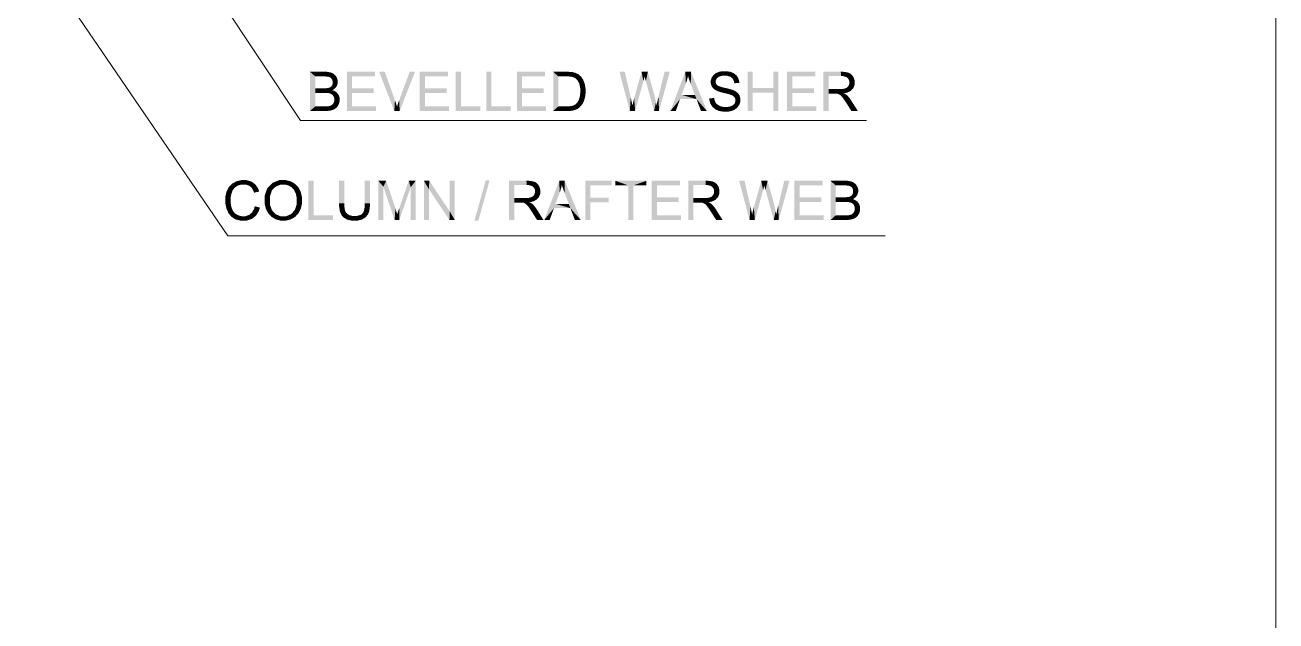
# Model space of a CAD drawing. Header units: millimetres. Extents: x 2 to 579, y 1 to 405.
# Drawn here: x 216.78 to 244.4, y 113.04 to 126.19 of the extents above; entities that cross this region are included whole.
import ezdxf

# ---------------------------------------------------------------- set-up
doc = ezdxf.new("R2010")
doc.units = ezdxf.units.MM
doc.linetypes.add('XKITLINE00', pattern=[0])
doc.layers.add('LinkedObject', color=7, linetype='Continuous', lineweight=0)

# ---------------------------------------------------------------- blocks, each defined once
blk = doc.blocks.new('*A4')
at = {"layer": 'LinkedObject'}
for points in [[(223.074, 125.155), (223.188, 124.69), (223.074, 124.291)], [(223.188, 124.792), (223.188, 124.69), (223.074, 125.155)], [(223.074, 125.155), (223.188, 125.053), (223.188, 124.792)], [(223.361, 125.053), (223.074, 125.155), (223.399, 125.155)], [(223.188, 125.053), (223.074, 125.155), (223.361, 125.053)], [(223.361, 125.053), (223.399, 125.155), (223.408, 125.053)], [(223.399, 125.155), (223.474, 125.047), (223.408, 125.053)], [(223.448, 125.155), (223.474, 125.047), (223.399, 125.155)], [(223.528, 125.142), (223.474, 125.047), (223.448, 125.155)], [(223.474, 125.047), (223.528, 125.142), (223.493, 125.041)], [(223.493, 125.041), (223.528, 125.142), (223.512, 125.035)], [(223.512, 125.035), (223.528, 125.142), (223.557, 125.129)], [(223.557, 125.129), (223.542, 125.012), (223.512, 125.035)], [(223.587, 125.115), (223.542, 125.012), (223.557, 125.129)], [(223.634, 125.075), (223.542, 125.012), (223.587, 125.115)], [(224, 124.788), (223.886, 124.291), (223.886, 125.155)], [(224, 124.788), (223.886, 125.155), (224, 125.053)], [(224.51, 125.053), (223.886, 125.155), (224.51, 125.155)], [(224, 125.053), (223.886, 125.155), (224.51, 125.053)], [(224.724, 125.155), (224.934, 124.291), (224.6, 125.155)], [(224.948, 124.527), (224.934, 124.291), (224.724, 125.155)], [(225.39, 125.155), (225.04, 124.527), (225.273, 125.155)], [(225.053, 124.291), (225.04, 124.527), (225.39, 125.155)], [(225.608, 124.788), (225.494, 124.291), (225.494, 125.155)], [(225.608, 124.788), (225.494, 125.155), (225.608, 125.053)], [(226.119, 125.053), (225.494, 125.155), (226.119, 125.155)], [(225.608, 125.053), (225.494, 125.155), (226.119, 125.053)], [(226.406, 125.155), (226.292, 124.291), (226.292, 125.155)], [(226.406, 124.393), (226.292, 124.291), (226.406, 125.155)], [(227.076, 125.155), (226.962, 124.291), (226.962, 125.155)], [(227.076, 124.393), (226.962, 124.291), (227.076, 125.155)], [(227.754, 124.788), (227.64, 124.291), (227.64, 125.155)], [(227.754, 124.788), (227.64, 125.155), (227.754, 125.053)], [(228.264, 125.053), (227.64, 125.155), (228.264, 125.155)], [(227.754, 125.053), (227.64, 125.155), (228.264, 125.053)], [(228.442, 125.155), (228.556, 125.053), (228.442, 124.291)], [(228.738, 125.053), (228.442, 125.155), (228.74, 125.155)], [(228.556, 125.053), (228.442, 125.155), (228.738, 125.053)], [(228.74, 125.155), (228.789, 125.053), (228.738, 125.053)], [(228.79, 125.155), (228.789, 125.053), (228.74, 125.155)], [(228.79, 125.155), (228.863, 125.044), (228.789, 125.053)], [(228.867, 125.149), (228.863, 125.044), (228.79, 125.155)], [(228.893, 125.142), (228.863, 125.044), (228.867, 125.149)], [(228.893, 125.142), (228.886, 125.035), (228.863, 125.044)], [(228.886, 125.035), (228.893, 125.142), (228.918, 125.023)], [(228.994, 125.103), (228.893, 125.142), (228.93, 125.134)], [(229.02, 125.08), (228.893, 125.142), (228.994, 125.103)], [(228.972, 124.974), (228.893, 125.142), (229.02, 125.08)], [(228.918, 125.023), (228.893, 125.142), (228.972, 124.974)], [(230.023, 125.155), (230.133, 124.291), (229.905, 125.155)], [(230.154, 124.588), (230.133, 124.291), (230.023, 125.155)], [(230.393, 125.155), (230.433, 124.949), (230.229, 124.571)], [(230.433, 124.949), (230.393, 125.155), (230.439, 124.97)], [(230.439, 124.97), (230.393, 125.155), (230.452, 125.021)], [(230.452, 125.021), (230.393, 125.155), (230.459, 125.05)], [(230.531, 125.155), (230.459, 125.05), (230.393, 125.155)], [(230.459, 125.05), (230.531, 125.155), (230.462, 125.041)], [(230.462, 125.041), (230.531, 125.155), (230.475, 124.99)], [(230.475, 124.99), (230.531, 125.155), (230.487, 124.949)], [(230.487, 124.949), (230.531, 125.155), (230.654, 124.717)], [(231.015, 125.155), (230.765, 124.599), (230.9, 125.155)], [(230.779, 124.291), (230.765, 124.599), (231.015, 125.155)], [(231.359, 125.155), (231.371, 124.899), (231.028, 124.291)], [(231.371, 124.899), (231.359, 125.155), (231.386, 124.94)], [(231.386, 124.94), (231.359, 125.155), (231.409, 125.022)], [(231.409, 125.022), (231.359, 125.155), (231.418, 125.064)], [(231.483, 125.155), (231.418, 125.064), (231.359, 125.155)], [(231.418, 125.064), (231.483, 125.155), (231.428, 125.029)], [(231.428, 125.029), (231.483, 125.155), (231.458, 124.939)], [(231.458, 124.939), (231.483, 125.155), (231.479, 124.884)], [(231.479, 124.884), (231.483, 125.155), (231.569, 124.646)], [(231.569, 124.646), (231.483, 125.155), (231.605, 124.553)], [(231.605, 124.553), (231.483, 125.155), (231.835, 124.291)], [(232.031, 125.125), (232.078, 125.03), (231.976, 125.082)], [(232.102, 125.049), (232.031, 125.125), (232.066, 125.14)], [(232.078, 125.03), (232.031, 125.125), (232.102, 125.049)], [(232.102, 125.155), (232.177, 125.068), (232.066, 125.14)], [(232.066, 125.14), (232.177, 125.068), (232.102, 125.049)], [(232.181, 125.169), (232.177, 125.068), (232.102, 125.155)], [(232.225, 125.169), (232.177, 125.068), (232.181, 125.169)], [(232.177, 125.068), (232.225, 125.169), (232.229, 125.068)], [(232.225, 125.169), (232.279, 125.068), (232.229, 125.068)], [(232.357, 125.154), (232.225, 125.169), (232.273, 125.169)], [(232.394, 125.138), (232.225, 125.169), (232.357, 125.154)], [(232.354, 125.047), (232.225, 125.169), (232.394, 125.138)], [(232.279, 125.068), (232.225, 125.169), (232.354, 125.047)], [(232.394, 125.138), (232.379, 125.026), (232.354, 125.047)], [(232.43, 125.123), (232.379, 125.026), (232.394, 125.138)], [(232.379, 125.026), (232.43, 125.123), (232.405, 125.005)], [(232.405, 125.005), (232.43, 125.123), (232.507, 125.047)], [(232.507, 125.047), (232.43, 125.123), (232.487, 125.077)], [(232.849, 124.8), (232.735, 124.291), (232.735, 125.155)], [(232.849, 124.8), (232.735, 125.155), (232.849, 125.155)], [(233.412, 125.155), (233.298, 124.8), (233.298, 125.155)], [(233.298, 124.698), (233.298, 124.8), (233.412, 125.155)], [(233.298, 124.698), (233.412, 125.155), (233.412, 124.291)], [(233.718, 124.788), (233.604, 124.291), (233.604, 125.155)], [(233.718, 124.788), (233.604, 125.155), (233.718, 125.053)], [(234.229, 125.053), (233.604, 125.155), (234.229, 125.155)], [(233.718, 125.053), (233.604, 125.155), (234.229, 125.053)], [(234.522, 124.774), (234.408, 124.291), (234.408, 125.155)], [(234.408, 125.155), (234.522, 125.06), (234.522, 124.774)], [(234.795, 125.06), (234.408, 125.155), (234.791, 125.155)], [(234.522, 125.06), (234.408, 125.155), (234.795, 125.06)], [(234.791, 125.155), (234.843, 125.06), (234.795, 125.06)], [(234.936, 125.143), (234.791, 125.155), (234.848, 125.155)], [(234.966, 125.131), (234.791, 125.155), (234.936, 125.143)], [(234.914, 125.04), (234.791, 125.155), (234.966, 125.131)], [(234.843, 125.06), (234.791, 125.155), (234.914, 125.04)], [(234.966, 125.131), (234.936, 125.02), (234.914, 125.04)], [(234.996, 125.12), (234.936, 125.02), (234.966, 125.131)], [(234.936, 125.02), (234.996, 125.12), (234.958, 125)], [(234.958, 125), (234.996, 125.12), (235.062, 125.049)], [(235.062, 125.049), (234.996, 125.12), (235.044, 125.079)], [(223.655, 124.829), (223.54, 124.83), (223.562, 124.86)], [(223.651, 125.048), (223.542, 125.012), (223.634, 125.075)], [(223.542, 125.012), (223.651, 125.048), (223.552, 124.996)], [(223.651, 125.048), (223.562, 124.98), (223.552, 124.996)], [(223.562, 124.98), (223.651, 125.048), (223.573, 124.942)], [(223.562, 124.86), (223.685, 124.934), (223.655, 124.829)], [(223.573, 124.898), (223.685, 124.934), (223.562, 124.86)], [(223.573, 124.942), (223.651, 125.048), (223.685, 124.934)], [(223.685, 124.934), (223.573, 124.92), (223.573, 124.942)], [(223.573, 124.92), (223.685, 124.934), (223.573, 124.898)], [(223.685, 124.963), (223.651, 125.048), (223.668, 125.021)], [(223.685, 124.934), (223.651, 125.048), (223.685, 124.963)], [(223.655, 124.829), (223.685, 124.934), (223.67, 124.854)], [(223.67, 124.854), (223.685, 124.934), (223.685, 124.906)], [(228.442, 124.291), (228.556, 125.053), (228.556, 124.393)], [(229.02, 125.08), (228.994, 124.938), (228.972, 124.974)], [(229.054, 125.052), (228.994, 124.938), (229.02, 125.08)], [(229.105, 124.978), (228.994, 124.938), (229.054, 125.052)], [(228.994, 124.938), (229.105, 124.978), (229.016, 124.901)], [(229.016, 124.901), (229.105, 124.978), (229.122, 124.933)], [(229.122, 124.933), (229.038, 124.797), (229.016, 124.901)], [(229.139, 124.888), (229.038, 124.797), (229.122, 124.933)], [(229.156, 124.785), (229.038, 124.797), (229.139, 124.888)], [(230.229, 124.571), (230.433, 124.949), (230.251, 124.291)], [(230.654, 124.717), (230.668, 124.291), (230.487, 124.949)], [(231.028, 124.291), (231.371, 124.899), (231.276, 124.646)], [(231.958, 125.054), (231.921, 124.931), (231.939, 125.025)], [(232.054, 125.011), (231.921, 124.931), (231.958, 125.054)], [(231.939, 125.025), (231.921, 124.931), (231.921, 124.964)], [(232.031, 124.965), (231.921, 124.931), (232.054, 125.011)], [(231.921, 124.931), (232.031, 124.965), (232.031, 124.939)], [(232.031, 124.915), (231.921, 124.931), (232.031, 124.939)], [(231.921, 124.931), (232.031, 124.915), (231.921, 124.901)], [(231.921, 124.901), (232.031, 124.915), (231.936, 124.848)], [(231.936, 124.848), (232.031, 124.915), (231.951, 124.823)], [(231.951, 124.823), (232.031, 124.915), (232.047, 124.877)], [(232.047, 124.877), (232.012, 124.759), (231.951, 124.823)], [(231.976, 125.082), (232.078, 125.03), (231.958, 125.054)], [(231.958, 125.054), (232.078, 125.03), (232.054, 125.011)], [(232.064, 124.862), (232.012, 124.759), (232.047, 124.877)], [(232.012, 124.759), (232.064, 124.862), (232.043, 124.743)], [(232.043, 124.743), (232.064, 124.862), (232.081, 124.847)], [(232.043, 124.743), (232.081, 124.847), (232.067, 124.73)], [(232.067, 124.73), (232.081, 124.847), (232.15, 124.703)], [(232.15, 124.703), (232.081, 124.847), (232.167, 124.816)], [(232.507, 125.047), (232.435, 124.943), (232.405, 125.005)], [(232.526, 125.017), (232.435, 124.943), (232.507, 125.047)], [(232.547, 124.949), (232.435, 124.943), (232.526, 125.017)], [(232.549, 124.911), (232.435, 124.943), (232.547, 124.949)], [(232.435, 124.943), (232.549, 124.911), (232.439, 124.902)], [(234.957, 124.842), (235.038, 124.764), (234.946, 124.824)], [(234.969, 124.86), (235.038, 124.764), (234.957, 124.842)], [(235.062, 125.049), (234.98, 124.95), (234.958, 125)], [(234.969, 124.86), (235.098, 124.919), (235.038, 124.764)], [(234.98, 124.898), (235.098, 124.919), (234.969, 124.86)], [(235.08, 125.02), (234.98, 124.95), (235.062, 125.049)], [(235.098, 124.955), (234.98, 124.95), (235.08, 125.02)], [(235.098, 124.919), (234.98, 124.95), (235.098, 124.955)], [(234.98, 124.95), (235.098, 124.919), (234.98, 124.919)], [(235.098, 124.919), (234.98, 124.898), (234.98, 124.919)], [(235.038, 124.764), (235.098, 124.919), (235.068, 124.796)], [(235.068, 124.796), (235.098, 124.919), (235.098, 124.873)], [(223.074, 124.291), (223.188, 124.69), (223.188, 124.393)], [(223.389, 124.69), (223.188, 124.792), (223.376, 124.792)], [(223.188, 124.69), (223.188, 124.792), (223.389, 124.69)], [(223.43, 124.69), (223.376, 124.792), (223.414, 124.792)], [(223.389, 124.69), (223.376, 124.792), (223.43, 124.69)], [(223.468, 124.797), (223.565, 124.75), (223.414, 124.792)], [(223.414, 124.792), (223.565, 124.75), (223.43, 124.69)], [(223.43, 124.69), (223.565, 124.75), (223.493, 124.683)], [(223.485, 124.802), (223.595, 124.765), (223.468, 124.797)], [(223.565, 124.75), (223.468, 124.797), (223.595, 124.765)], [(223.507, 124.808), (223.595, 124.765), (223.485, 124.802)], [(223.565, 124.75), (223.537, 124.668), (223.493, 124.683)], [(223.54, 124.83), (223.595, 124.765), (223.507, 124.808)], [(223.537, 124.668), (223.565, 124.75), (223.572, 124.643)], [(223.64, 124.805), (223.54, 124.83), (223.655, 124.829)], [(223.595, 124.765), (223.54, 124.83), (223.64, 124.805)], [(223.664, 124.7), (223.565, 124.75), (223.604, 124.739)], [(223.572, 124.643), (223.565, 124.75), (223.664, 124.7)], [(223.572, 124.643), (223.664, 124.7), (223.584, 124.625)], [(223.584, 124.625), (223.664, 124.7), (223.597, 124.608)], [(223.597, 124.608), (223.664, 124.7), (223.685, 124.672)], [(223.685, 124.672), (223.609, 124.565), (223.597, 124.608)], [(223.706, 124.644), (223.609, 124.565), (223.685, 124.672)], [(223.727, 124.579), (223.609, 124.565), (223.706, 124.644)], [(223.727, 124.541), (223.609, 124.565), (223.727, 124.579)], [(223.609, 124.565), (223.727, 124.541), (223.609, 124.541)], [(224, 124.686), (223.886, 124.291), (224, 124.788)], [(224, 124.393), (223.886, 124.291), (224, 124.686)], [(224.478, 124.686), (224, 124.788), (224.478, 124.788)], [(224, 124.686), (224, 124.788), (224.478, 124.686)], [(225.608, 124.686), (225.494, 124.291), (225.608, 124.788)], [(225.608, 124.393), (225.494, 124.291), (225.608, 124.686)], [(226.087, 124.686), (225.608, 124.788), (226.087, 124.788)], [(225.608, 124.686), (225.608, 124.788), (226.087, 124.686)], [(227.754, 124.686), (227.64, 124.291), (227.754, 124.788)], [(227.754, 124.393), (227.64, 124.291), (227.754, 124.686)], [(228.232, 124.686), (227.754, 124.788), (228.232, 124.788)], [(227.754, 124.686), (227.754, 124.788), (228.232, 124.686)], [(229.016, 124.563), (229.133, 124.553), (229.004, 124.528)], [(229.133, 124.553), (229.016, 124.563), (229.027, 124.597)], [(229.038, 124.68), (229.156, 124.678), (229.027, 124.597)], [(229.027, 124.597), (229.156, 124.678), (229.133, 124.553)], [(229.156, 124.727), (229.038, 124.797), (229.156, 124.785)], [(229.038, 124.797), (229.156, 124.727), (229.038, 124.729)], [(229.156, 124.727), (229.038, 124.68), (229.038, 124.729)], [(229.156, 124.678), (229.038, 124.68), (229.156, 124.727)], [(229.133, 124.553), (229.156, 124.678), (229.145, 124.591)], [(230.164, 124.544), (230.133, 124.291), (230.154, 124.588)], [(230.226, 124.56), (230.251, 124.291), (230.206, 124.481)], [(230.229, 124.571), (230.251, 124.291), (230.226, 124.56)], [(230.677, 124.636), (230.668, 124.291), (230.654, 124.717)], [(230.711, 124.483), (230.668, 124.291), (230.677, 124.636)], [(230.765, 124.599), (230.779, 124.291), (230.752, 124.546)], [(231.243, 124.553), (231.028, 124.291), (231.276, 124.646)], [(231.276, 124.646), (231.605, 124.553), (231.243, 124.553)], [(231.569, 124.646), (231.605, 124.553), (231.276, 124.646)], [(232.001, 124.545), (231.889, 124.568), (231.997, 124.578)], [(231.889, 124.568), (231.936, 124.413), (231.89, 124.525)], [(232.001, 124.545), (231.936, 124.413), (231.889, 124.568)], [(231.951, 124.823), (232.012, 124.759), (231.966, 124.799)], [(232.15, 124.703), (232.167, 124.816), (232.21, 124.689)], [(232.21, 124.689), (232.167, 124.816), (232.236, 124.8)], [(232.21, 124.689), (232.236, 124.8), (232.269, 124.675)], [(232.269, 124.675), (232.236, 124.8), (232.306, 124.785)], [(232.269, 124.675), (232.306, 124.785), (232.346, 124.654)], [(232.346, 124.654), (232.306, 124.785), (232.363, 124.647)], [(232.363, 124.647), (232.306, 124.785), (232.39, 124.637)], [(232.402, 124.757), (232.39, 124.637), (232.306, 124.785)], [(232.427, 124.745), (232.39, 124.637), (232.402, 124.757)], [(232.39, 124.637), (232.427, 124.745), (232.429, 124.611)], [(232.429, 124.611), (232.427, 124.745), (232.465, 124.728)], [(232.429, 124.611), (232.465, 124.728), (232.441, 124.596)], [(232.441, 124.596), (232.465, 124.728), (232.453, 124.581)], [(232.465, 124.728), (232.539, 124.657), (232.453, 124.581)], [(232.453, 124.581), (232.539, 124.657), (232.465, 124.545)], [(232.539, 124.657), (232.465, 124.728), (232.521, 124.684)], [(232.465, 124.545), (232.539, 124.657), (232.557, 124.631)], [(232.465, 124.545), (232.557, 124.631), (232.465, 124.525)], [(232.465, 124.525), (232.557, 124.631), (232.465, 124.505)], [(232.557, 124.631), (232.575, 124.535), (232.465, 124.505)], [(232.575, 124.535), (232.557, 124.631), (232.575, 124.569)], [(232.849, 124.698), (232.735, 124.291), (232.849, 124.8)], [(232.735, 124.291), (232.849, 124.698), (232.849, 124.291)], [(232.849, 124.8), (233.298, 124.698), (232.849, 124.698)], [(233.298, 124.8), (233.298, 124.698), (232.849, 124.8)], [(233.298, 124.698), (233.412, 124.291), (233.298, 124.291)], [(233.718, 124.686), (233.604, 124.291), (233.718, 124.788)], [(233.718, 124.393), (233.604, 124.291), (233.718, 124.686)], [(234.197, 124.686), (233.718, 124.788), (234.197, 124.788)], [(233.718, 124.686), (233.718, 124.788), (234.197, 124.686)], [(234.522, 124.774), (234.522, 124.674), (234.408, 124.291)], [(234.408, 124.291), (234.522, 124.674), (234.522, 124.291)], [(234.655, 124.674), (234.522, 124.774), (234.768, 124.774)], [(234.522, 124.674), (234.522, 124.774), (234.655, 124.674)], [(234.655, 124.674), (234.768, 124.774), (234.677, 124.674)], [(234.677, 124.674), (234.768, 124.774), (234.709, 124.672)], [(234.709, 124.672), (234.768, 124.774), (234.718, 124.67)], [(234.718, 124.67), (234.768, 124.774), (234.731, 124.667)], [(234.731, 124.667), (234.768, 124.774), (234.758, 124.656)], [(234.758, 124.656), (234.768, 124.774), (234.807, 124.774)], [(234.758, 124.656), (234.807, 124.774), (234.77, 124.647)], [(234.807, 124.774), (234.855, 124.684), (234.77, 124.647)], [(234.77, 124.647), (234.855, 124.684), (234.783, 124.639)], [(234.855, 124.684), (234.812, 124.61), (234.783, 124.639)], [(234.868, 124.782), (234.855, 124.684), (234.807, 124.774)], [(234.877, 124.673), (234.812, 124.61), (234.855, 124.684)], [(234.812, 124.61), (234.877, 124.673), (234.828, 124.59)], [(234.828, 124.59), (234.877, 124.673), (234.844, 124.569)], [(234.844, 124.569), (234.877, 124.673), (234.924, 124.641)], [(234.924, 124.641), (234.886, 124.509), (234.844, 124.569)], [(234.855, 124.684), (234.868, 124.782), (234.917, 124.692)], [(234.89, 124.79), (235.038, 124.764), (234.868, 124.782)], [(235.009, 124.732), (234.868, 124.782), (235.038, 124.764)], [(234.917, 124.692), (234.868, 124.782), (235.009, 124.732)], [(234.924, 124.641), (234.877, 124.673), (234.912, 124.651)], [(234.949, 124.618), (234.886, 124.509), (234.924, 124.641)], [(234.996, 124.56), (234.886, 124.509), (234.949, 124.618)], [(234.886, 124.509), (234.996, 124.56), (234.911, 124.471)], [(234.912, 124.798), (235.038, 124.764), (234.89, 124.79)], [(234.911, 124.471), (234.996, 124.56), (235.018, 124.526)], [(235.038, 124.764), (234.912, 124.798), (234.946, 124.824)], [(223.188, 124.393), (223.404, 124.291), (223.074, 124.291)], [(223.404, 124.393), (223.404, 124.291), (223.188, 124.393)], [(223.404, 124.393), (223.445, 124.291), (223.404, 124.291)], [(223.432, 124.393), (223.445, 124.291), (223.404, 124.393)], [(223.471, 124.395), (223.515, 124.298), (223.432, 124.393)], [(223.432, 124.393), (223.515, 124.298), (223.445, 124.291)], [(223.482, 124.397), (223.515, 124.298), (223.471, 124.395)], [(223.543, 124.305), (223.482, 124.397), (223.502, 124.4)], [(223.515, 124.298), (223.482, 124.397), (223.543, 124.305)], [(223.535, 124.412), (223.638, 124.348), (223.502, 124.4)], [(223.502, 124.4), (223.638, 124.348), (223.543, 124.305)], [(223.548, 124.42), (223.638, 124.348), (223.535, 124.412)], [(223.543, 124.305), (223.638, 124.348), (223.571, 124.312)], [(223.638, 124.348), (223.548, 124.42), (223.562, 124.429)], [(223.583, 124.453), (223.656, 124.362), (223.562, 124.429)], [(223.562, 124.429), (223.656, 124.362), (223.638, 124.348)], [(223.571, 124.312), (223.638, 124.348), (223.619, 124.334)], [(223.701, 124.428), (223.583, 124.453), (223.601, 124.484)], [(223.688, 124.402), (223.583, 124.453), (223.701, 124.428)], [(223.656, 124.362), (223.583, 124.453), (223.688, 124.402)], [(223.601, 124.484), (223.727, 124.541), (223.701, 124.428)], [(223.609, 124.521), (223.727, 124.541), (223.601, 124.484)], [(223.727, 124.541), (223.609, 124.521), (223.609, 124.541)], [(223.701, 124.428), (223.727, 124.541), (223.714, 124.454)], [(223.714, 124.454), (223.727, 124.541), (223.727, 124.511)], [(223.886, 124.291), (224, 124.393), (224.53, 124.291)], [(224.53, 124.291), (224, 124.393), (224.53, 124.393)], [(224.962, 124.489), (224.934, 124.291), (224.948, 124.527)], [(224.985, 124.418), (224.934, 124.291), (224.962, 124.489)], [(224.994, 124.385), (224.934, 124.291), (224.985, 124.418)], [(224.934, 124.291), (224.994, 124.385), (225.053, 124.291)], [(225.004, 124.421), (225.053, 124.291), (224.994, 124.385)], [(225.027, 124.491), (225.053, 124.291), (225.004, 124.421)], [(225.04, 124.527), (225.053, 124.291), (225.027, 124.491)], [(225.494, 124.291), (225.608, 124.393), (226.139, 124.291)], [(226.139, 124.291), (225.608, 124.393), (226.139, 124.393)], [(226.292, 124.291), (226.406, 124.393), (226.831, 124.291)], [(226.831, 124.291), (226.406, 124.393), (226.831, 124.393)], [(226.962, 124.291), (227.076, 124.393), (227.501, 124.291)], [(227.501, 124.291), (227.076, 124.393), (227.501, 124.393)], [(227.64, 124.291), (227.754, 124.393), (228.284, 124.291)], [(228.284, 124.291), (227.754, 124.393), (228.284, 124.393)], [(228.556, 124.393), (228.754, 124.291), (228.442, 124.291)], [(228.741, 124.393), (228.754, 124.291), (228.556, 124.393)], [(228.741, 124.393), (228.793, 124.291), (228.754, 124.291)], [(228.784, 124.393), (228.793, 124.291), (228.741, 124.393)], [(228.892, 124.305), (228.784, 124.393), (228.851, 124.401)], [(228.862, 124.298), (228.784, 124.393), (228.892, 124.305)], [(228.793, 124.291), (228.784, 124.393), (228.862, 124.298)], [(228.875, 124.409), (228.892, 124.305), (228.851, 124.401)], [(228.899, 124.417), (228.892, 124.305), (228.875, 124.409)], [(228.892, 124.305), (228.899, 124.417), (228.923, 124.313)], [(228.996, 124.349), (228.899, 124.417), (228.938, 124.439)], [(228.974, 124.335), (228.899, 124.417), (228.996, 124.349)], [(228.923, 124.313), (228.899, 124.417), (228.974, 124.335)], [(228.952, 124.453), (229.017, 124.363), (228.938, 124.439)], [(228.938, 124.439), (229.017, 124.363), (228.996, 124.349)], [(229.074, 124.427), (228.952, 124.453), (228.973, 124.474)], [(229.056, 124.402), (228.952, 124.453), (229.074, 124.427)], [(229.017, 124.363), (228.952, 124.453), (229.056, 124.402)], [(228.973, 124.474), (229.133, 124.553), (229.074, 124.427)], [(229.004, 124.528), (229.133, 124.553), (228.973, 124.474)], [(229.074, 124.427), (229.133, 124.553), (229.092, 124.452)], [(229.092, 124.452), (229.133, 124.553), (229.122, 124.515)], [(230.182, 124.455), (230.133, 124.291), (230.164, 124.544)], [(230.19, 124.412), (230.133, 124.291), (230.182, 124.455)], [(230.19, 124.412), (230.251, 124.291), (230.133, 124.291)], [(230.206, 124.481), (230.251, 124.291), (230.19, 124.412)], [(230.722, 124.412), (230.668, 124.291), (230.711, 124.483)], [(230.722, 124.412), (230.779, 124.291), (230.668, 124.291)], [(230.73, 124.452), (230.779, 124.291), (230.722, 124.412)], [(230.752, 124.546), (230.779, 124.291), (230.73, 124.452)], [(231.028, 124.291), (231.243, 124.553), (231.148, 124.291)], [(231.605, 124.553), (231.835, 124.291), (231.705, 124.291)], [(231.89, 124.525), (231.936, 124.413), (231.914, 124.447)], [(232.018, 124.492), (231.936, 124.413), (232.001, 124.545)], [(231.936, 124.413), (232.018, 124.492), (231.959, 124.379)], [(231.959, 124.379), (232.018, 124.492), (232.021, 124.327)], [(232.032, 124.471), (232.021, 124.327), (232.018, 124.492)], [(232.046, 124.45), (232.021, 124.327), (232.032, 124.471)], [(232.046, 124.45), (232.06, 124.31), (232.021, 124.327)], [(232.09, 124.417), (232.06, 124.31), (232.046, 124.45)], [(232.06, 124.31), (232.09, 124.417), (232.1, 124.293)], [(232.119, 124.404), (232.1, 124.293), (232.09, 124.417)], [(232.148, 124.391), (232.1, 124.293), (232.119, 124.404)], [(232.148, 124.391), (232.198, 124.276), (232.1, 124.293)], [(232.215, 124.378), (232.198, 124.276), (232.148, 124.391)], [(232.215, 124.378), (232.256, 124.276), (232.198, 124.276)], [(232.251, 124.378), (232.256, 124.276), (232.215, 124.378)], [(232.251, 124.378), (232.302, 124.276), (232.256, 124.276)], [(232.284, 124.378), (232.302, 124.276), (232.251, 124.378)], [(232.341, 124.388), (232.422, 124.31), (232.284, 124.378)], [(232.284, 124.378), (232.422, 124.31), (232.302, 124.276)], [(232.302, 124.276), (232.422, 124.31), (232.385, 124.293)], [(232.366, 124.398), (232.516, 124.374), (232.341, 124.388)], [(232.459, 124.327), (232.341, 124.388), (232.516, 124.374)], [(232.422, 124.31), (232.341, 124.388), (232.459, 124.327)], [(232.391, 124.407), (232.516, 124.374), (232.366, 124.398)], [(232.429, 124.434), (232.535, 124.405), (232.391, 124.407)], [(232.391, 124.407), (232.535, 124.405), (232.516, 124.374)], [(232.441, 124.451), (232.555, 124.435), (232.429, 124.434)], [(232.535, 124.405), (232.429, 124.434), (232.555, 124.435)], [(232.453, 124.468), (232.555, 124.435), (232.441, 124.451)], [(232.453, 124.468), (232.575, 124.535), (232.555, 124.435)], [(232.465, 124.505), (232.575, 124.535), (232.453, 124.468)], [(232.555, 124.435), (232.575, 124.535), (232.575, 124.5)], [(233.604, 124.291), (233.718, 124.393), (234.248, 124.291)], [(234.248, 124.291), (233.718, 124.393), (234.248, 124.393)], [(234.911, 124.471), (235.018, 124.526), (235.025, 124.291)], [(235.025, 124.291), (235.018, 124.526), (235.168, 124.291)], [(221.353, 122.687), (221.407, 122.596), (221.279, 122.611)], [(221.4, 122.713), (221.407, 122.596), (221.353, 122.687)], [(221.448, 122.739), (221.557, 122.668), (221.4, 122.713)], [(221.4, 122.713), (221.557, 122.668), (221.474, 122.644)], [(221.407, 122.596), (221.4, 122.713), (221.441, 122.62)], [(221.441, 122.62), (221.4, 122.713), (221.474, 122.644)], [(221.552, 122.765), (221.557, 122.668), (221.448, 122.739)], [(221.609, 122.765), (221.557, 122.668), (221.552, 122.765)], [(221.557, 122.668), (221.609, 122.765), (221.607, 122.668)], [(221.609, 122.765), (221.65, 122.668), (221.607, 122.668)], [(221.783, 122.732), (221.609, 122.765), (221.674, 122.765)], [(221.827, 122.699), (221.609, 122.765), (221.783, 122.732)], [(221.722, 122.646), (221.609, 122.765), (221.827, 122.699)], [(221.65, 122.668), (221.609, 122.765), (221.722, 122.646)], [(221.722, 122.646), (221.827, 122.699), (221.751, 122.624)], [(221.827, 122.699), (221.779, 122.603), (221.751, 122.624)], [(221.779, 122.603), (221.827, 122.699), (221.823, 122.534)], [(221.823, 122.534), (221.827, 122.699), (221.95, 122.514)], [(221.933, 122.573), (221.827, 122.699), (221.871, 122.666)], [(221.95, 122.514), (221.827, 122.699), (221.933, 122.573)], [(222.186, 122.644), (222.07, 122.307), (222.128, 122.583)], [(222.232, 122.542), (222.07, 122.307), (222.186, 122.644)], [(222.393, 122.765), (222.186, 122.644), (222.244, 122.704)], [(222.484, 122.765), (222.186, 122.644), (222.393, 122.765)], [(222.424, 122.667), (222.186, 122.644), (222.484, 122.765)], [(222.319, 122.625), (222.186, 122.644), (222.424, 122.667)], [(222.186, 122.644), (222.319, 122.625), (222.275, 122.583)], [(222.232, 122.542), (222.186, 122.644), (222.275, 122.583)], [(222.424, 122.667), (222.484, 122.765), (222.485, 122.667)], [(222.484, 122.765), (222.527, 122.667), (222.485, 122.667)], [(222.652, 122.737), (222.484, 122.765), (222.544, 122.765)], [(222.7, 122.708), (222.484, 122.765), (222.652, 122.737)], [(222.604, 122.645), (222.484, 122.765), (222.7, 122.708)], [(222.527, 122.667), (222.484, 122.765), (222.604, 122.645)], [(222.604, 122.645), (222.7, 122.708), (222.639, 122.623)], [(222.7, 122.708), (222.673, 122.602), (222.639, 122.623)], [(222.673, 122.602), (222.7, 122.708), (222.725, 122.541)], [(222.821, 122.6), (222.7, 122.708), (222.748, 122.679)], [(222.846, 122.549), (222.7, 122.708), (222.821, 122.6)], [(222.725, 122.541), (222.7, 122.708), (222.846, 122.549)], [(223.153, 122.75), (223.039, 121.886), (223.039, 122.75)], [(223.153, 121.988), (223.039, 121.886), (223.153, 122.75)], [(223.83, 122.75), (223.716, 122.251), (223.716, 122.75)], [(223.83, 122.252), (223.716, 122.251), (223.83, 122.75)], [(224.395, 122.75), (224.281, 122.252), (224.281, 122.75)], [(224.395, 122.251), (224.281, 122.252), (224.395, 122.75)], [(224.582, 122.75), (224.692, 122.622), (224.582, 121.886)], [(224.692, 122.622), (224.582, 122.75), (224.754, 122.75)], [(224.692, 122.622), (224.754, 122.75), (224.941, 121.886)], [(224.941, 121.886), (224.754, 122.75), (224.958, 122.139)], [(225.253, 122.75), (225.296, 122.61), (225.045, 122.15)], [(225.405, 122.75), (225.296, 122.61), (225.253, 122.75)], [(225.296, 121.886), (225.405, 122.75), (225.405, 121.886)], [(225.296, 122.61), (225.405, 122.75), (225.296, 121.886)], [(225.589, 122.75), (225.698, 122.565), (225.589, 121.886)], [(225.698, 122.565), (225.589, 122.75), (225.706, 122.75)], [(225.698, 122.565), (225.706, 122.75), (226.151, 121.886)], [(226.151, 121.886), (225.706, 122.75), (226.159, 122.072)], [(226.269, 122.75), (226.159, 122.072), (226.159, 122.75)], [(226.269, 121.886), (226.159, 122.072), (226.269, 122.75)], [(227.039, 122.764), (226.703, 121.872), (226.954, 122.764)], [(226.789, 121.872), (226.703, 121.872), (227.039, 122.764)], [(227.583, 122.369), (227.469, 121.886), (227.469, 122.75)], [(227.469, 122.75), (227.583, 122.655), (227.583, 122.369)], [(227.856, 122.655), (227.469, 122.75), (227.851, 122.75)], [(227.583, 122.655), (227.469, 122.75), (227.856, 122.655)], [(227.851, 122.75), (227.904, 122.655), (227.856, 122.655)], [(227.996, 122.739), (227.851, 122.75), (227.909, 122.75)], [(228.026, 122.727), (227.851, 122.75), (227.996, 122.739)], [(227.974, 122.636), (227.851, 122.75), (228.026, 122.727)], [(227.904, 122.655), (227.851, 122.75), (227.974, 122.636)], [(228.026, 122.727), (227.996, 122.616), (227.974, 122.636)], [(228.056, 122.716), (227.996, 122.616), (228.026, 122.727)], [(227.996, 122.616), (228.056, 122.716), (228.018, 122.596)], [(228.018, 122.596), (228.056, 122.716), (228.122, 122.645)], [(228.122, 122.645), (228.041, 122.546), (228.018, 122.596)], [(228.14, 122.616), (228.041, 122.546), (228.122, 122.645)], [(228.122, 122.645), (228.056, 122.716), (228.104, 122.674)], [(228.575, 122.75), (228.586, 122.494), (228.243, 121.886)], [(228.586, 122.494), (228.575, 122.75), (228.601, 122.535)], [(228.601, 122.535), (228.575, 122.75), (228.624, 122.618)], [(228.624, 122.618), (228.575, 122.75), (228.633, 122.66)], [(228.698, 122.75), (228.633, 122.66), (228.575, 122.75)], [(228.633, 122.66), (228.698, 122.75), (228.643, 122.624)], [(228.643, 122.624), (228.698, 122.75), (228.674, 122.535)], [(228.674, 122.535), (228.698, 122.75), (228.694, 122.48)], [(228.694, 122.48), (228.698, 122.75), (228.785, 122.242)], [(228.785, 122.242), (228.698, 122.75), (228.82, 122.148)], [(228.82, 122.148), (228.698, 122.75), (229.05, 121.886)], [(229.262, 122.381), (229.148, 121.886), (229.148, 122.75)], [(229.262, 122.381), (229.148, 122.75), (229.262, 122.649)], [(229.731, 122.649), (229.148, 122.75), (229.731, 122.75)], [(229.262, 122.649), (229.148, 122.75), (229.731, 122.649)], [(229.814, 122.75), (230.099, 122.649), (229.814, 122.649)], [(230.213, 122.649), (230.099, 122.649), (229.814, 122.75)], [(230.213, 122.649), (229.814, 122.75), (230.499, 122.75)], [(230.099, 121.886), (230.213, 122.649), (230.213, 121.886)], [(230.099, 122.649), (230.213, 122.649), (230.099, 121.886)], [(230.213, 122.649), (230.499, 122.75), (230.499, 122.649)], [(230.732, 122.384), (230.618, 121.886), (230.618, 122.75)], [(230.732, 122.384), (230.618, 122.75), (230.732, 122.649)], [(231.243, 122.649), (230.618, 122.75), (231.243, 122.75)], [(230.732, 122.649), (230.618, 122.75), (231.243, 122.649)], [(231.536, 122.369), (231.422, 121.886), (231.422, 122.75)], [(231.422, 122.75), (231.536, 122.655), (231.536, 122.369)], [(231.809, 122.655), (231.422, 122.75), (231.805, 122.75)], [(231.536, 122.655), (231.422, 122.75), (231.809, 122.655)], [(231.805, 122.75), (231.857, 122.655), (231.809, 122.655)], [(231.95, 122.739), (231.805, 122.75), (231.862, 122.75)], [(231.98, 122.727), (231.805, 122.75), (231.95, 122.739)], [(231.928, 122.636), (231.805, 122.75), (231.98, 122.727)], [(231.857, 122.655), (231.805, 122.75), (231.928, 122.636)], [(231.98, 122.727), (231.95, 122.616), (231.928, 122.636)], [(232.01, 122.716), (231.95, 122.616), (231.98, 122.727)], [(231.95, 122.616), (232.01, 122.716), (231.972, 122.596)], [(231.972, 122.596), (232.01, 122.716), (232.076, 122.645)], [(232.076, 122.645), (231.994, 122.546), (231.972, 122.596)], [(232.094, 122.616), (231.994, 122.546), (232.076, 122.645)], [(232.076, 122.645), (232.01, 122.716), (232.058, 122.674)], [(232.666, 122.75), (232.776, 121.886), (232.548, 122.75)], [(232.797, 122.184), (232.776, 121.886), (232.666, 122.75)], [(233.036, 122.75), (233.076, 122.545), (232.872, 122.167)], [(233.076, 122.545), (233.036, 122.75), (233.082, 122.565)], [(233.082, 122.565), (233.036, 122.75), (233.095, 122.616)], [(233.095, 122.616), (233.036, 122.75), (233.102, 122.646)], [(233.174, 122.75), (233.102, 122.646), (233.036, 122.75)], [(233.102, 122.646), (233.174, 122.75), (233.105, 122.637)], [(233.105, 122.637), (233.174, 122.75), (233.118, 122.586)], [(233.118, 122.586), (233.174, 122.75), (233.13, 122.545)], [(233.13, 122.545), (233.174, 122.75), (233.297, 122.313)], [(233.658, 122.75), (233.408, 122.195), (233.543, 122.75)], [(233.422, 121.886), (233.408, 122.195), (233.658, 122.75)], [(233.881, 122.384), (233.767, 121.886), (233.767, 122.75)], [(233.881, 122.384), (233.767, 122.75), (233.881, 122.649)], [(234.392, 122.649), (233.767, 122.75), (234.392, 122.75)], [(233.881, 122.649), (233.767, 122.75), (234.392, 122.649)], [(234.565, 122.75), (234.679, 122.286), (234.565, 121.886)], [(234.679, 122.388), (234.679, 122.286), (234.565, 122.75)], [(234.565, 122.75), (234.679, 122.649), (234.679, 122.388)], [(234.852, 122.649), (234.565, 122.75), (234.889, 122.75)], [(234.679, 122.649), (234.565, 122.75), (234.852, 122.649)], [(234.852, 122.649), (234.889, 122.75), (234.898, 122.649)], [(234.889, 122.75), (234.964, 122.642), (234.898, 122.649)], [(234.938, 122.75), (234.964, 122.642), (234.889, 122.75)], [(235.018, 122.737), (234.964, 122.642), (234.938, 122.75)], [(234.964, 122.642), (235.018, 122.737), (234.983, 122.636)], [(234.983, 122.636), (235.018, 122.737), (235.003, 122.63)], [(235.003, 122.63), (235.018, 122.737), (235.048, 122.724)], [(235.048, 122.724), (235.032, 122.608), (235.003, 122.63)], [(235.078, 122.711), (235.032, 122.608), (235.048, 122.724)], [(235.125, 122.671), (235.032, 122.608), (235.078, 122.711)], [(235.142, 122.643), (235.032, 122.608), (235.125, 122.671)], [(235.032, 122.608), (235.142, 122.643), (235.043, 122.592)], [(235.142, 122.643), (235.053, 122.575), (235.043, 122.592)], [(235.053, 122.575), (235.142, 122.643), (235.063, 122.537)], [(235.063, 122.537), (235.142, 122.643), (235.176, 122.529)], [(235.176, 122.559), (235.142, 122.643), (235.159, 122.616)], [(235.176, 122.529), (235.142, 122.643), (235.176, 122.559)], [(221.333, 122.451), (221.202, 122.392), (221.228, 122.51)], [(221.32, 122.368), (221.202, 122.392), (221.333, 122.451)], [(221.202, 122.392), (221.32, 122.368), (221.202, 122.325)], [(221.202, 122.325), (221.32, 122.368), (221.32, 122.326)], [(221.347, 122.492), (221.228, 122.51), (221.254, 122.56)], [(221.333, 122.451), (221.228, 122.51), (221.347, 122.492)], [(221.279, 122.611), (221.407, 122.596), (221.254, 122.56)], [(221.254, 122.56), (221.407, 122.596), (221.36, 122.532)], [(221.347, 122.492), (221.254, 122.56), (221.36, 122.532)], [(221.823, 122.534), (221.95, 122.514), (221.838, 122.487)], [(222.128, 122.583), (222.07, 122.307), (222.07, 122.414)], [(222.188, 122.403), (222.07, 122.307), (222.232, 122.542)], [(222.07, 122.307), (222.188, 122.403), (222.188, 122.305)], [(222.725, 122.541), (222.846, 122.549), (222.743, 122.501)], [(222.846, 122.549), (222.761, 122.462), (222.743, 122.501)], [(222.761, 122.462), (222.846, 122.549), (222.779, 122.37)], [(222.779, 122.37), (222.846, 122.549), (222.896, 122.382)], [(222.779, 122.317), (222.896, 122.382), (222.896, 122.317)], [(222.779, 122.37), (222.896, 122.382), (222.779, 122.317)], [(222.896, 122.382), (222.846, 122.549), (222.871, 122.498)], [(224.582, 121.886), (224.692, 122.622), (224.692, 121.886)], [(225.045, 122.15), (225.296, 122.61), (225.044, 121.886)], [(225.589, 121.886), (225.698, 122.565), (225.698, 121.886)], [(227.583, 122.369), (227.583, 122.27), (227.469, 121.886)], [(227.715, 122.27), (227.583, 122.369), (227.828, 122.369)], [(227.583, 122.27), (227.583, 122.369), (227.715, 122.27)], [(227.715, 122.27), (227.828, 122.369), (227.737, 122.27)], [(227.737, 122.27), (227.828, 122.369), (227.769, 122.268)], [(227.769, 122.268), (227.828, 122.369), (227.779, 122.266)], [(227.779, 122.266), (227.828, 122.369), (227.792, 122.263)], [(227.792, 122.263), (227.828, 122.369), (227.818, 122.251)], [(227.818, 122.251), (227.828, 122.369), (227.867, 122.369)], [(227.818, 122.251), (227.867, 122.369), (227.831, 122.243)], [(227.867, 122.369), (227.915, 122.28), (227.831, 122.243)], [(227.928, 122.378), (227.915, 122.28), (227.867, 122.369)], [(227.915, 122.28), (227.928, 122.378), (227.977, 122.288)], [(227.95, 122.386), (228.099, 122.36), (227.928, 122.378)], [(228.069, 122.328), (227.928, 122.378), (228.099, 122.36)], [(227.977, 122.288), (227.928, 122.378), (228.069, 122.328)], [(227.973, 122.394), (228.099, 122.36), (227.95, 122.386)], [(228.099, 122.36), (227.973, 122.394), (228.006, 122.42)], [(228.018, 122.438), (228.099, 122.36), (228.006, 122.42)], [(228.029, 122.455), (228.099, 122.36), (228.018, 122.438)], [(228.029, 122.455), (228.158, 122.515), (228.099, 122.36)], [(228.041, 122.494), (228.158, 122.515), (228.029, 122.455)], [(228.158, 122.55), (228.041, 122.546), (228.14, 122.616)], [(228.158, 122.515), (228.041, 122.546), (228.158, 122.55)], [(228.041, 122.546), (228.158, 122.515), (228.041, 122.515)], [(228.158, 122.515), (228.041, 122.494), (228.041, 122.515)], [(228.099, 122.36), (228.158, 122.515), (228.128, 122.391)], [(228.128, 122.391), (228.158, 122.515), (228.158, 122.469)], [(228.243, 121.886), (228.586, 122.494), (228.491, 122.242)], [(229.262, 122.279), (229.148, 121.886), (229.262, 122.381)], [(229.668, 122.279), (229.262, 122.381), (229.668, 122.381)], [(229.262, 122.279), (229.262, 122.381), (229.668, 122.279)], [(230.732, 122.282), (230.618, 121.886), (230.732, 122.384)], [(231.211, 122.282), (230.732, 122.384), (231.211, 122.384)], [(230.732, 122.282), (230.732, 122.384), (231.211, 122.282)], [(231.536, 122.369), (231.536, 122.27), (231.422, 121.886)], [(231.669, 122.27), (231.536, 122.369), (231.782, 122.369)], [(231.536, 122.27), (231.536, 122.369), (231.669, 122.27)], [(231.669, 122.27), (231.782, 122.369), (231.691, 122.27)], [(231.691, 122.27), (231.782, 122.369), (231.723, 122.268)], [(231.723, 122.268), (231.782, 122.369), (231.732, 122.266)], [(231.732, 122.266), (231.782, 122.369), (231.746, 122.263)], [(231.746, 122.263), (231.782, 122.369), (231.772, 122.251)], [(231.772, 122.251), (231.782, 122.369), (231.821, 122.369)], [(231.772, 122.251), (231.821, 122.369), (231.784, 122.243)], [(231.821, 122.369), (231.869, 122.28), (231.784, 122.243)], [(231.882, 122.378), (231.869, 122.28), (231.821, 122.369)], [(231.869, 122.28), (231.882, 122.378), (231.931, 122.288)], [(231.904, 122.386), (232.052, 122.36), (231.882, 122.378)], [(232.023, 122.328), (231.882, 122.378), (232.052, 122.36)], [(231.931, 122.288), (231.882, 122.378), (232.023, 122.328)], [(231.926, 122.394), (232.052, 122.36), (231.904, 122.386)], [(232.052, 122.36), (231.926, 122.394), (231.96, 122.42)], [(231.971, 122.438), (232.052, 122.36), (231.96, 122.42)], [(231.983, 122.455), (232.052, 122.36), (231.971, 122.438)], [(231.983, 122.455), (232.112, 122.515), (232.052, 122.36)], [(231.994, 122.494), (232.112, 122.515), (231.983, 122.455)], [(232.112, 122.55), (231.994, 122.546), (232.094, 122.616)], [(232.112, 122.515), (231.994, 122.546), (232.112, 122.55)], [(231.994, 122.546), (232.112, 122.515), (231.994, 122.515)], [(232.112, 122.515), (231.994, 122.494), (231.994, 122.515)], [(232.052, 122.36), (232.112, 122.515), (232.082, 122.391)], [(232.082, 122.391), (232.112, 122.515), (232.112, 122.469)], [(232.872, 122.167), (233.076, 122.545), (232.894, 121.886)], [(233.297, 122.313), (233.311, 121.886), (233.13, 122.545)], [(233.881, 122.282), (233.767, 121.886), (233.881, 122.384)], [(234.36, 122.282), (233.881, 122.384), (234.36, 122.384)], [(233.881, 122.282), (233.881, 122.384), (234.36, 122.282)], [(234.879, 122.286), (234.679, 122.388), (234.866, 122.388)], [(234.679, 122.286), (234.679, 122.388), (234.879, 122.286)], [(234.92, 122.286), (234.866, 122.388), (234.904, 122.388)], [(234.879, 122.286), (234.866, 122.388), (234.92, 122.286)], [(234.959, 122.393), (235.055, 122.346), (234.904, 122.388)], [(234.904, 122.388), (235.055, 122.346), (234.92, 122.286)], [(234.975, 122.398), (235.085, 122.361), (234.959, 122.393)], [(235.055, 122.346), (234.959, 122.393), (235.085, 122.361)], [(234.997, 122.404), (235.085, 122.361), (234.975, 122.398)], [(235.03, 122.426), (235.085, 122.361), (234.997, 122.404)], [(235.146, 122.425), (235.03, 122.426), (235.052, 122.456)], [(235.131, 122.401), (235.03, 122.426), (235.146, 122.425)], [(235.085, 122.361), (235.03, 122.426), (235.131, 122.401)], [(235.052, 122.456), (235.176, 122.529), (235.146, 122.425)], [(235.063, 122.493), (235.176, 122.529), (235.052, 122.456)], [(235.176, 122.529), (235.063, 122.516), (235.063, 122.537)], [(235.063, 122.516), (235.176, 122.529), (235.063, 122.493)], [(235.146, 122.425), (235.176, 122.529), (235.161, 122.45)], [(235.161, 122.45), (235.176, 122.529), (235.176, 122.502)], [(221.32, 122.326), (221.202, 122.263), (221.202, 122.325)], [(221.32, 122.27), (221.202, 122.263), (221.32, 122.326)], [(221.32, 122.27), (221.248, 122.093), (221.202, 122.263)], [(221.202, 122.263), (221.248, 122.093), (221.225, 122.147)], [(221.336, 122.174), (221.248, 122.093), (221.32, 122.27)], [(221.248, 122.093), (221.336, 122.174), (221.352, 122.133)], [(221.368, 122.092), (221.248, 122.093), (221.352, 122.133)], [(221.248, 122.093), (221.381, 121.929), (221.27, 122.039)], [(221.368, 122.092), (221.381, 121.929), (221.248, 122.093)], [(221.418, 122.03), (221.381, 121.929), (221.368, 122.092)], [(221.794, 122.053), (221.965, 122.16), (221.836, 121.946)], [(221.839, 122.135), (221.965, 122.16), (221.794, 122.053)], [(221.836, 121.946), (221.965, 122.16), (221.882, 121.983)], [(221.965, 122.16), (221.839, 122.135), (221.851, 122.189)], [(221.882, 121.983), (221.965, 122.16), (221.947, 122.09)], [(222.07, 122.307), (222.188, 122.227), (222.07, 122.25)], [(222.188, 122.227), (222.07, 122.307), (222.188, 122.305)], [(222.07, 122.25), (222.188, 122.227), (222.095, 122.142)], [(222.095, 122.142), (222.188, 122.227), (222.12, 122.091)], [(222.12, 122.091), (222.188, 122.227), (222.23, 122.104)], [(222.23, 122.104), (222.217, 121.96), (222.12, 122.091)], [(222.12, 122.091), (222.217, 121.96), (222.145, 122.041)], [(222.272, 122.059), (222.217, 121.96), (222.23, 122.104)], [(222.843, 122.082), (222.695, 122.06), (222.737, 122.105)], [(222.817, 122.03), (222.695, 122.06), (222.843, 122.082)], [(222.737, 122.105), (222.896, 122.317), (222.843, 122.082)], [(222.779, 122.234), (222.896, 122.317), (222.737, 122.105)], [(222.896, 122.317), (222.779, 122.234), (222.779, 122.317)], [(222.843, 122.082), (222.896, 122.317), (222.87, 122.134)], [(222.87, 122.134), (222.896, 122.317), (222.896, 122.251)], [(223.83, 122.252), (223.716, 122.183), (223.716, 122.251)], [(223.83, 122.195), (223.716, 122.183), (223.83, 122.252)], [(223.83, 122.195), (223.749, 122.035), (223.716, 122.183)], [(223.716, 122.183), (223.749, 122.035), (223.733, 122.074)], [(223.841, 122.112), (223.749, 122.035), (223.83, 122.195)], [(223.749, 122.035), (223.841, 122.112), (223.851, 122.086)], [(223.862, 122.059), (223.749, 122.035), (223.851, 122.086)], [(224.255, 122.06), (224.395, 122.251), (224.366, 122.044)], [(224.281, 122.17), (224.395, 122.251), (224.255, 122.06)], [(224.395, 122.251), (224.281, 122.17), (224.281, 122.252)], [(224.366, 122.044), (224.395, 122.251), (224.381, 122.083)], [(224.381, 122.083), (224.395, 122.251), (224.395, 122.186)], [(224.972, 122.096), (224.941, 121.886), (224.958, 122.139)], [(224.992, 122.033), (224.941, 121.886), (224.972, 122.096)], [(225.029, 122.104), (225.044, 121.886), (225.006, 122.035)], [(225.045, 122.15), (225.044, 121.886), (225.029, 122.104)], [(226.159, 122.072), (226.269, 121.886), (226.151, 121.886)], [(227.469, 121.886), (227.583, 122.27), (227.583, 121.886)], [(227.831, 122.243), (227.915, 122.28), (227.843, 122.235)], [(227.915, 122.28), (227.872, 122.206), (227.843, 122.235)], [(227.938, 122.269), (227.872, 122.206), (227.915, 122.28)], [(227.872, 122.206), (227.938, 122.269), (227.889, 122.185)], [(227.889, 122.185), (227.938, 122.269), (227.905, 122.165)], [(227.905, 122.165), (227.938, 122.269), (227.984, 122.237)], [(227.984, 122.237), (227.946, 122.105), (227.905, 122.165)], [(227.984, 122.237), (227.938, 122.269), (227.972, 122.247)], [(228.009, 122.214), (227.946, 122.105), (227.984, 122.237)], [(228.056, 122.156), (227.946, 122.105), (228.009, 122.214)], [(227.946, 122.105), (228.056, 122.156), (227.971, 122.066)], [(227.971, 122.066), (228.056, 122.156), (228.079, 122.122)], [(227.971, 122.066), (228.079, 122.122), (228.085, 121.886)], [(228.085, 121.886), (228.079, 122.122), (228.228, 121.886)], [(228.459, 122.148), (228.243, 121.886), (228.491, 122.242)], [(228.243, 121.886), (228.459, 122.148), (228.364, 121.886)], [(228.491, 122.242), (228.82, 122.148), (228.459, 122.148)], [(228.785, 122.242), (228.82, 122.148), (228.491, 122.242)], [(228.82, 122.148), (229.05, 121.886), (228.92, 121.886)], [(229.148, 121.886), (229.262, 122.279), (229.262, 121.886)], [(230.732, 121.988), (230.618, 121.886), (230.732, 122.282)], [(231.422, 121.886), (231.536, 122.27), (231.536, 121.886)], [(231.784, 122.243), (231.869, 122.28), (231.797, 122.235)], [(231.869, 122.28), (231.826, 122.206), (231.797, 122.235)], [(231.891, 122.269), (231.826, 122.206), (231.869, 122.28)], [(231.826, 122.206), (231.891, 122.269), (231.842, 122.185)], [(231.842, 122.185), (231.891, 122.269), (231.858, 122.165)], [(231.858, 122.165), (231.891, 122.269), (231.938, 122.237)], [(231.938, 122.237), (231.9, 122.105), (231.858, 122.165)], [(231.938, 122.237), (231.891, 122.269), (231.926, 122.247)], [(231.963, 122.214), (231.9, 122.105), (231.938, 122.237)], [(232.01, 122.156), (231.9, 122.105), (231.963, 122.214)], [(231.9, 122.105), (232.01, 122.156), (231.925, 122.066)], [(231.925, 122.066), (232.01, 122.156), (232.032, 122.122)], [(231.925, 122.066), (232.032, 122.122), (232.039, 121.886)], [(232.039, 121.886), (232.032, 122.122), (232.182, 121.886)], [(232.807, 122.139), (232.776, 121.886), (232.797, 122.184)], [(232.825, 122.051), (232.776, 121.886), (232.807, 122.139)], [(232.849, 122.076), (232.894, 121.886), (232.833, 122.007)], [(232.869, 122.156), (232.894, 121.886), (232.849, 122.076)], [(232.872, 122.167), (232.894, 121.886), (232.869, 122.156)], [(233.32, 122.231), (233.311, 121.886), (233.297, 122.313)], [(233.354, 122.079), (233.311, 121.886), (233.32, 122.231)], [(233.365, 122.007), (233.311, 121.886), (233.354, 122.079)], [(233.395, 122.142), (233.422, 121.886), (233.373, 122.048)], [(233.408, 122.195), (233.422, 121.886), (233.395, 122.142)], [(233.881, 121.988), (233.767, 121.886), (233.881, 122.282)], [(234.565, 121.886), (234.679, 122.286), (234.679, 121.988)], [(234.92, 122.286), (235.055, 122.346), (234.984, 122.278)], [(235.055, 122.346), (235.028, 122.264), (234.984, 122.278)], [(235.028, 122.264), (235.055, 122.346), (235.062, 122.239)], [(235.154, 122.295), (235.055, 122.346), (235.094, 122.335)], [(235.062, 122.239), (235.055, 122.346), (235.154, 122.295)], [(235.062, 122.239), (235.154, 122.295), (235.075, 122.221)], [(235.191, 122.024), (235.074, 122.048), (235.091, 122.08)], [(235.075, 122.221), (235.154, 122.295), (235.087, 122.203)], [(235.087, 122.203), (235.154, 122.295), (235.175, 122.268)], [(235.175, 122.268), (235.099, 122.161), (235.087, 122.203)], [(235.091, 122.08), (235.217, 122.137), (235.191, 122.024)], [(235.099, 122.116), (235.217, 122.137), (235.091, 122.08)], [(235.196, 122.24), (235.099, 122.161), (235.175, 122.268)], [(235.217, 122.175), (235.099, 122.161), (235.196, 122.24)], [(235.217, 122.137), (235.099, 122.161), (235.217, 122.175)], [(235.099, 122.161), (235.217, 122.137), (235.099, 122.137)], [(235.217, 122.137), (235.099, 122.116), (235.099, 122.137)], [(235.191, 122.024), (235.217, 122.137), (235.204, 122.05)], [(235.204, 122.05), (235.217, 122.137), (235.217, 122.107)], [(221.27, 122.039), (221.381, 121.929), (221.337, 121.957)], [(221.381, 121.929), (221.418, 122.03), (221.452, 122.01)], [(221.485, 121.99), (221.381, 121.929), (221.452, 122.01)], [(221.485, 121.99), (221.608, 121.872), (221.381, 121.929)], [(221.381, 121.929), (221.608, 121.872), (221.424, 121.9)], [(221.424, 121.9), (221.608, 121.872), (221.538, 121.872)], [(221.559, 121.969), (221.608, 121.872), (221.485, 121.99)], [(221.608, 121.872), (221.559, 121.969), (221.598, 121.969)], [(221.646, 121.969), (221.608, 121.872), (221.598, 121.969)], [(221.646, 121.969), (221.836, 121.946), (221.608, 121.872)], [(221.608, 121.872), (221.836, 121.946), (221.675, 121.872)], [(221.727, 121.997), (221.836, 121.946), (221.646, 121.969)], [(221.675, 121.872), (221.836, 121.946), (221.789, 121.909)], [(221.836, 121.946), (221.727, 121.997), (221.761, 122.025)], [(221.794, 122.053), (221.836, 121.946), (221.761, 122.025)], [(222.217, 121.96), (222.272, 122.059), (222.265, 121.931)], [(222.265, 121.931), (222.272, 122.059), (222.314, 122.014)], [(222.314, 122.014), (222.483, 121.872), (222.265, 121.931)], [(222.265, 121.931), (222.483, 121.872), (222.313, 121.901)], [(222.313, 121.901), (222.483, 121.872), (222.422, 121.872)], [(222.419, 121.969), (222.483, 121.872), (222.314, 122.014)], [(222.483, 121.872), (222.419, 121.969), (222.483, 121.969)], [(222.483, 121.872), (222.547, 121.969), (222.54, 121.872)], [(222.547, 121.969), (222.483, 121.872), (222.483, 121.969)], [(222.54, 121.872), (222.547, 121.969), (222.644, 121.898)], [(222.693, 121.925), (222.547, 121.969), (222.654, 122.015)], [(222.644, 121.898), (222.547, 121.969), (222.693, 121.925)], [(222.695, 122.06), (222.742, 121.952), (222.654, 122.015)], [(222.654, 122.015), (222.742, 121.952), (222.693, 121.925)], [(222.742, 121.952), (222.695, 122.06), (222.817, 122.03)], [(223.039, 121.886), (223.153, 121.988), (223.578, 121.886)], [(223.578, 121.886), (223.153, 121.988), (223.578, 121.988)], [(223.862, 122.059), (223.859, 121.914), (223.749, 122.035)], [(223.749, 122.035), (223.859, 121.914), (223.766, 121.995)], [(223.766, 121.995), (223.859, 121.914), (223.821, 121.935)], [(223.898, 122.018), (223.859, 121.914), (223.862, 122.059)], [(223.859, 121.914), (223.898, 122.018), (223.923, 122.003)], [(223.949, 121.989), (223.859, 121.914), (223.923, 122.003)], [(223.949, 121.989), (224.058, 121.872), (223.859, 121.914)], [(223.859, 121.914), (224.058, 121.872), (223.898, 121.893)], [(223.898, 121.893), (224.058, 121.872), (223.997, 121.872)], [(224.011, 121.975), (224.058, 121.872), (223.949, 121.989)], [(224.058, 121.872), (224.011, 121.975), (224.048, 121.975)], [(224.111, 121.975), (224.058, 121.872), (224.048, 121.975)], [(224.058, 121.872), (224.111, 121.975), (224.12, 121.872)], [(224.26, 121.92), (224.111, 121.975), (224.201, 122.003)], [(224.221, 121.896), (224.111, 121.975), (224.26, 121.92)], [(224.12, 121.872), (224.111, 121.975), (224.221, 121.896)], [(224.228, 122.032), (224.298, 121.944), (224.201, 122.003)], [(224.201, 122.003), (224.298, 121.944), (224.26, 121.92)], [(224.366, 122.044), (224.228, 122.032), (224.255, 122.06)], [(224.351, 122.006), (224.228, 122.032), (224.366, 122.044)], [(224.298, 121.944), (224.228, 122.032), (224.351, 122.006)], [(224.999, 122.011), (224.941, 121.886), (224.992, 122.033)], [(224.941, 121.886), (224.999, 122.011), (225.044, 121.886)], [(225.006, 122.035), (225.044, 121.886), (224.999, 122.011)], [(230.618, 121.886), (230.732, 121.988), (231.262, 121.886)], [(231.262, 121.886), (230.732, 121.988), (231.262, 121.988)], [(232.833, 122.007), (232.776, 121.886), (232.825, 122.051)], [(232.833, 122.007), (232.894, 121.886), (232.776, 121.886)], [(233.365, 122.007), (233.422, 121.886), (233.311, 121.886)], [(233.373, 122.048), (233.422, 121.886), (233.365, 122.007)], [(233.767, 121.886), (233.881, 121.988), (234.412, 121.886)], [(234.412, 121.886), (233.881, 121.988), (234.412, 121.988)], [(234.679, 121.988), (234.894, 121.886), (234.565, 121.886)], [(234.894, 121.988), (234.894, 121.886), (234.679, 121.988)], [(234.894, 121.988), (234.935, 121.886), (234.894, 121.886)], [(234.922, 121.988), (234.935, 121.886), (234.894, 121.988)], [(234.961, 121.99), (235.005, 121.894), (234.922, 121.988)], [(234.922, 121.988), (235.005, 121.894), (234.935, 121.886)], [(234.972, 121.993), (235.005, 121.894), (234.961, 121.99)], [(235.033, 121.901), (234.972, 121.993), (234.992, 121.996)], [(235.005, 121.894), (234.972, 121.993), (235.033, 121.901)], [(235.025, 122.008), (235.128, 121.944), (234.992, 121.996)], [(234.992, 121.996), (235.128, 121.944), (235.033, 121.901)], [(235.039, 122.016), (235.128, 121.944), (235.025, 122.008)], [(235.033, 121.901), (235.128, 121.944), (235.062, 121.908)], [(235.128, 121.944), (235.039, 122.016), (235.052, 122.024)], [(235.074, 122.048), (235.147, 121.958), (235.052, 122.024)], [(235.052, 122.024), (235.147, 121.958), (235.128, 121.944)], [(235.062, 121.908), (235.128, 121.944), (235.109, 121.929)], [(235.179, 121.998), (235.074, 122.048), (235.191, 122.024)], [(235.147, 121.958), (235.074, 122.048), (235.179, 121.998)]]:
    blk.add_hatch(color=7, dxfattribs=at).paths.add_polyline_path(points, flags=17)
at = {"layer": 'LinkedObject', "color": 2, "linetype": 'XKITLINE00', "lineweight": 0}
blk.add_line((244.399, 148.785), (244.399, 77.293), dxfattribs=at)
at = {"layer": 'LinkedObject', "color": 6, "linetype": 'XKITLINE00', "lineweight": 0}
for p, q in [((218.295, 130.974), (222.86, 124.081)), ((216.781, 128.094), (221.255, 121.535)), ((222.86, 124.081), (235.357, 124.081)), ((221.255, 121.535), (235.769, 121.535))]:
    blk.add_line(p, q, dxfattribs=at)

msp = doc.modelspace()

# ---------------------------------------------------------------- block references
at = {"lineweight": 0}
msp.add_blockref('*A4', (0, 0), dxfattribs=at)

doc.saveas('drawing.dxf')
